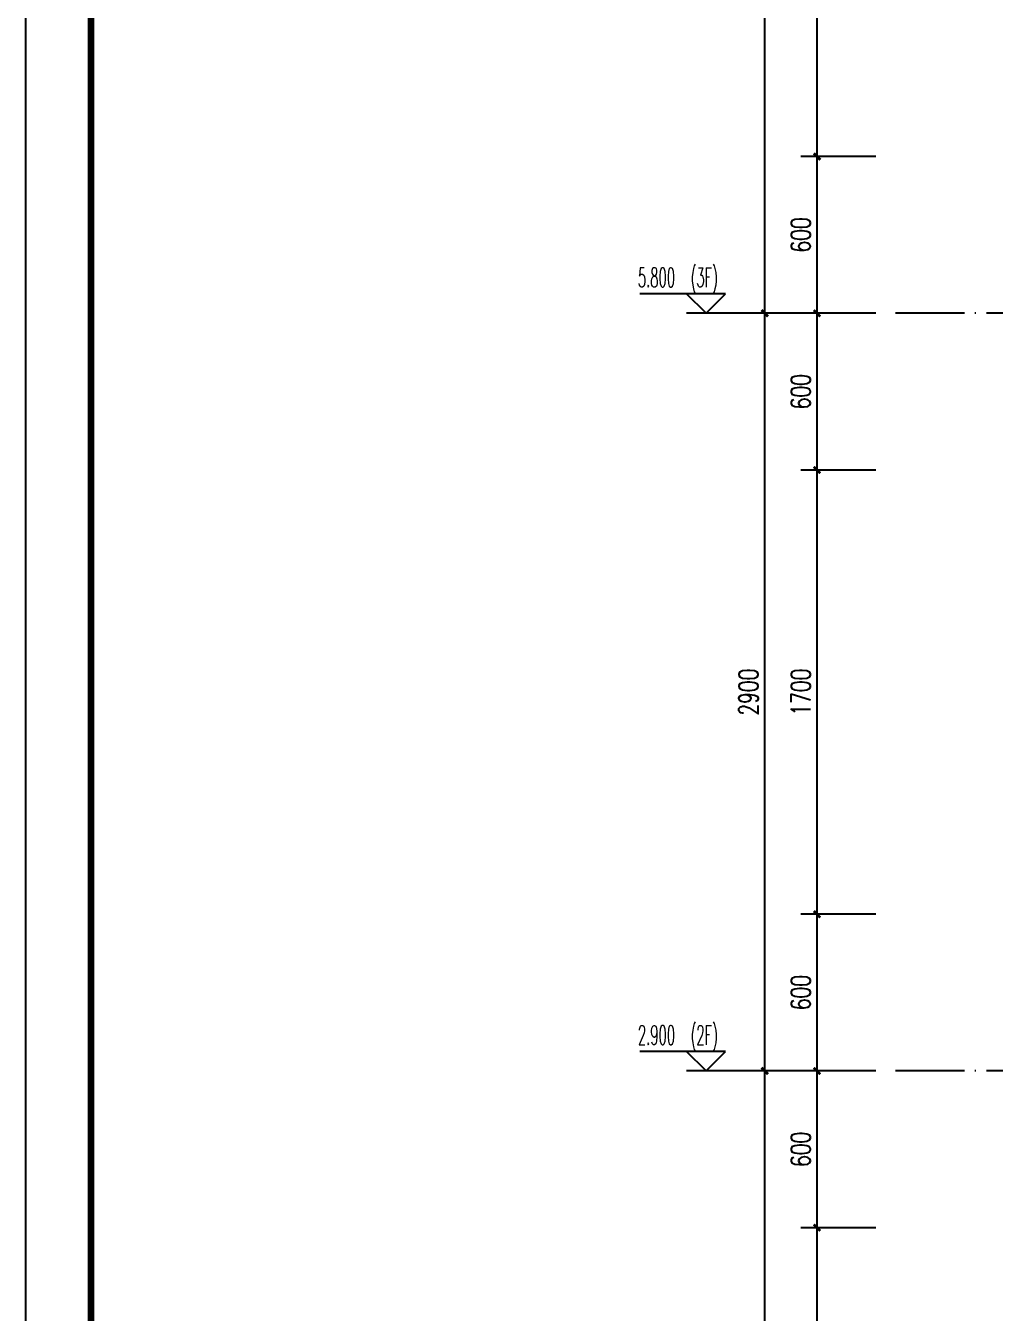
# Model space of a CAD drawing. Extents: x 393367 to 3005760, y 4998 to 826018.
# Drawn here: x 2828155 to 2831867, y 445615 to 450543 of the extents above; entities that cross this region are included whole.
import ezdxf

# ---------------------------------------------------------------- set-up
doc = ezdxf.new("R2010")
doc.units = 0
doc.header["$LTSCALE"] = 1000
doc.linetypes.add('DOTE', pattern=[2.42, 2, -0.2, 0.02, -0.2])
doc.layers.get('0').update_dxf_attribs({"linetype": 'CONTINUOUS'})
doc.layers.get('Defpoints').update_dxf_attribs({"linetype": 'CONTINUOUS'})
for name, color, linetype in [('DIM_ELEV', 3, 'CONTINUOUS'), ('DOTE', 8, 'DOTE'), ('PUB_DIM', 3, 'CONTINUOUS'), ('PUB_TEXT', 7, 'CONTINUOUS'), ('图框', 7, 'CONTINUOUS')]:
    doc.layers.add(name, color=color, linetype=linetype)
doc.layers.add('yichutu', color=7, linetype='CONTINUOUS', true_color=0xffffff, plot=False)
doc.styles.add('_TCH_DIM', font='simplex.shx', dxfattribs={"width": 0.65, "bigfont": 'gbcbig.shx'})
doc.styles.add('_TCH_DIM_T3', font='SIMPLEX', dxfattribs={"width": 0.705882, "bigfont": 'GBCBIG'})
doc.dimstyles.new('_TCH_ARCH&&25', dxfattribs={"dimtxt": 74.375, "dimasz": 25, "dimexe": 62.5, "dimexo": 75, "dimgap": 25, "dimtad": 1, "dimdec": 0, "dimzin": 0, "dimdsep": 46, "dimtxsty": '_TCH_DIM_T3', "dimblk": 'ARCHTICK', "dimcen": 0.09, "dimclrt": 7, "dimazin": 2, "dimtfac": 1, "dimtdec": 0, "dimtix": 1, "dimtmove": 2, "dimatfit": 3, "dimfxl": 1, "dimtolj": 1, "dimtzin": 0, "dimarcsym": 0})

# ---------------------------------------------------------------- blocks, each defined once
blk = doc.blocks.new('GFDDDDRG')
at = {"layer": '图框'}
blk.add_lwpolyline([(923309.8, -107437), (923309.8, -159999.5), (893609.8, -159999.5), (893609.8, -107437)], close=True, dxfattribs=at)
blk.add_lwpolyline([(923309.8, -107437), (923309.8, -159999.5), (893609.8, -159999.5), (893609.8, -107437)], close=True, dxfattribs=at)
at = {"layer": '图框', "const_width": 50}
blk.add_lwpolyline([(894109.8, -159499.5), (922809.8, -159499.5), (922809.8, -108687), (894109.8, -108687)], close=True, dxfattribs=at)
blk = doc.blocks.new('_ArchTick')
at = {"color": 0, "linetype": 'ByBlock', "const_width": 0.4}
blk.add_lwpolyline([(-0.5, -0.5), (0.5, 0.5)], dxfattribs=at)
blk = doc.blocks.new('*D1169')
at = {"layer": 'Defpoints', "color": 0, "transparency": 16777216}
for p in [(2831184.7, 445942.7), (2831484.7, 445942.7), (2831484.7, 444242.7)]:
    blk.add_point(p, dxfattribs=at)
at = {"layer": 'PUB_DIM', "color": 0, "lineweight": -2, "transparency": 16777216}
for p, q in [((2831409.7, 445942.7), (2831122.2, 445942.7)), ((2831184.7, 444242.7), (2831184.7, 445942.7)), ((2831409.7, 444242.7), (2831122.2, 444242.7))]:
    blk.add_line(p, q, dxfattribs=at)
at = {"layer": 'PUB_DIM', "color": 0, "lineweight": -2, "transparency": 16777216, "xscale": 25, "yscale": 25, "zscale": 25}
for p, rotation in [((2831184.7, 445942.7), 90), ((2831184.7, 444242.7), 270)]:
    blk.add_blockref('_ArchTick', p, dxfattribs=dict(at, rotation=rotation))
at = {"layer": 'PUB_DIM', "color": 7, "transparency": 16777216, "insert": (2831122.5, 445092.7), "char_height": 74.38, "attachment_point": 5, "rotation": 90, "style": '_TCH_DIM_T3'}
blk.add_mtext('\\A1;1700', dxfattribs=at)
blk = doc.blocks.new('*D1170')
at = {"layer": 'Defpoints', "color": 0, "transparency": 16777216}
for p in [(2831184.7, 446542.7), (2831484.7, 446542.7), (2831484.7, 445942.7)]:
    blk.add_point(p, dxfattribs=at)
at = {"layer": 'PUB_DIM', "color": 0, "lineweight": -2, "transparency": 16777216}
for p, q in [((2831409.7, 446542.7), (2831122.2, 446542.7)), ((2831184.7, 445942.7), (2831184.7, 446542.7)), ((2831409.7, 445942.7), (2831122.2, 445942.7))]:
    blk.add_line(p, q, dxfattribs=at)
at = {"layer": 'PUB_DIM', "color": 0, "lineweight": -2, "transparency": 16777216, "xscale": 25, "yscale": 25, "zscale": 25}
for p, rotation in [((2831184.7, 446542.7), 90), ((2831184.7, 445942.7), 270)]:
    blk.add_blockref('_ArchTick', p, dxfattribs=dict(at, rotation=rotation))
at = {"layer": 'PUB_DIM', "color": 7, "transparency": 16777216, "insert": (2831122.5, 446242.7), "char_height": 74.38, "attachment_point": 5, "rotation": 90, "style": '_TCH_DIM_T3'}
blk.add_mtext('\\A1;600', dxfattribs=at)
blk = doc.blocks.new('*D1171')
at = {"layer": 'Defpoints', "color": 0, "transparency": 16777216}
for p in [(2831184.7, 447142.7), (2831484.7, 447142.7), (2831484.7, 446542.7)]:
    blk.add_point(p, dxfattribs=at)
at = {"layer": 'PUB_DIM', "color": 0, "lineweight": -2, "transparency": 16777216}
for p, q in [((2831409.7, 447142.7), (2831122.2, 447142.7)), ((2831184.7, 446542.7), (2831184.7, 447142.7)), ((2831409.7, 446542.7), (2831122.2, 446542.7))]:
    blk.add_line(p, q, dxfattribs=at)
at = {"layer": 'PUB_DIM', "color": 0, "lineweight": -2, "transparency": 16777216, "xscale": 25, "yscale": 25, "zscale": 25}
for p, rotation in [((2831184.7, 447142.7), 90), ((2831184.7, 446542.7), 270)]:
    blk.add_blockref('_ArchTick', p, dxfattribs=dict(at, rotation=rotation))
at = {"layer": 'PUB_DIM', "color": 7, "transparency": 16777216, "insert": (2831122.5, 446842.7), "char_height": 74.38, "attachment_point": 5, "rotation": 90, "style": '_TCH_DIM_T3'}
blk.add_mtext('\\A1;600', dxfattribs=at)
blk = doc.blocks.new('*D1172')
at = {"layer": 'Defpoints', "color": 0, "transparency": 16777216}
for p in [(2831184.7, 448842.7), (2831484.7, 448842.7), (2831484.7, 447142.7)]:
    blk.add_point(p, dxfattribs=at)
at = {"layer": 'PUB_DIM', "color": 0, "lineweight": -2, "transparency": 16777216}
for p, q in [((2831409.7, 448842.7), (2831122.2, 448842.7)), ((2831184.7, 447142.7), (2831184.7, 448842.7)), ((2831409.7, 447142.7), (2831122.2, 447142.7))]:
    blk.add_line(p, q, dxfattribs=at)
at = {"layer": 'PUB_DIM', "color": 0, "lineweight": -2, "transparency": 16777216, "xscale": 25, "yscale": 25, "zscale": 25}
for p, rotation in [((2831184.7, 448842.7), 90), ((2831184.7, 447142.7), 270)]:
    blk.add_blockref('_ArchTick', p, dxfattribs=dict(at, rotation=rotation))
at = {"layer": 'PUB_DIM', "color": 7, "transparency": 16777216, "insert": (2831122.5, 447992.7), "char_height": 74.38, "attachment_point": 5, "rotation": 90, "style": '_TCH_DIM_T3'}
blk.add_mtext('\\A1;1700', dxfattribs=at)
blk = doc.blocks.new('*D1173')
at = {"layer": 'Defpoints', "color": 0, "transparency": 16777216}
for p in [(2831184.7, 449442.7), (2831484.7, 449442.7), (2831484.7, 448842.7)]:
    blk.add_point(p, dxfattribs=at)
at = {"layer": 'PUB_DIM', "color": 0, "lineweight": -2, "transparency": 16777216}
for p, q in [((2831409.7, 449442.7), (2831122.2, 449442.7)), ((2831184.7, 448842.7), (2831184.7, 449442.7)), ((2831409.7, 448842.7), (2831122.2, 448842.7))]:
    blk.add_line(p, q, dxfattribs=at)
at = {"layer": 'PUB_DIM', "color": 0, "lineweight": -2, "transparency": 16777216, "xscale": 25, "yscale": 25, "zscale": 25}
for p, rotation in [((2831184.7, 449442.7), 90), ((2831184.7, 448842.7), 270)]:
    blk.add_blockref('_ArchTick', p, dxfattribs=dict(at, rotation=rotation))
at = {"layer": 'PUB_DIM', "color": 7, "transparency": 16777216, "insert": (2831122.5, 449142.7), "char_height": 74.38, "attachment_point": 5, "rotation": 90, "style": '_TCH_DIM_T3'}
blk.add_mtext('\\A1;600', dxfattribs=at)
blk = doc.blocks.new('*D1174')
at = {"layer": 'Defpoints', "color": 0, "transparency": 16777216}
for p in [(2831184.7, 450042.7), (2831484.7, 450042.7), (2831484.7, 449442.7)]:
    blk.add_point(p, dxfattribs=at)
at = {"layer": 'PUB_DIM', "color": 0, "lineweight": -2, "transparency": 16777216}
for p, q in [((2831409.7, 450042.7), (2831122.2, 450042.7)), ((2831184.7, 449442.7), (2831184.7, 450042.7)), ((2831409.7, 449442.7), (2831122.2, 449442.7))]:
    blk.add_line(p, q, dxfattribs=at)
at = {"layer": 'PUB_DIM', "color": 0, "lineweight": -2, "transparency": 16777216, "xscale": 25, "yscale": 25, "zscale": 25}
for p, rotation in [((2831184.7, 450042.7), 90), ((2831184.7, 449442.7), 270)]:
    blk.add_blockref('_ArchTick', p, dxfattribs=dict(at, rotation=rotation))
at = {"layer": 'PUB_DIM', "color": 7, "transparency": 16777216, "insert": (2831122.5, 449742.7), "char_height": 74.38, "attachment_point": 5, "rotation": 90, "style": '_TCH_DIM_T3'}
blk.add_mtext('\\A1;600', dxfattribs=at)
blk = doc.blocks.new('*D1175')
at = {"layer": 'Defpoints', "color": 0, "transparency": 16777216}
for p in [(2831184.7, 451742.7), (2831484.7, 451742.7), (2831484.7, 450042.7)]:
    blk.add_point(p, dxfattribs=at)
at = {"layer": 'PUB_DIM', "color": 0, "lineweight": -2, "transparency": 16777216}
for p, q in [((2831409.7, 451742.7), (2831122.2, 451742.7)), ((2831184.7, 450042.7), (2831184.7, 451742.7)), ((2831409.7, 450042.7), (2831122.2, 450042.7))]:
    blk.add_line(p, q, dxfattribs=at)
at = {"layer": 'PUB_DIM', "color": 0, "lineweight": -2, "transparency": 16777216, "xscale": 25, "yscale": 25, "zscale": 25}
for p, rotation in [((2831184.7, 451742.7), 90), ((2831184.7, 450042.7), 270)]:
    blk.add_blockref('_ArchTick', p, dxfattribs=dict(at, rotation=rotation))
at = {"layer": 'PUB_DIM', "color": 7, "transparency": 16777216, "insert": (2831122.5, 450892.7), "char_height": 74.38, "attachment_point": 5, "rotation": 90, "style": '_TCH_DIM_T3'}
blk.add_mtext('\\A1;1700', dxfattribs=at)
blk = doc.blocks.new('*D1188')
at = {"layer": 'Defpoints', "color": 0, "transparency": 16777216}
for p in [(2830984.7, 446542.7), (2831484.7, 446542.7), (2831484.7, 443642.7)]:
    blk.add_point(p, dxfattribs=at)
at = {"layer": 'PUB_DIM', "color": 0, "lineweight": -2, "transparency": 16777216}
for p, q in [((2831409.7, 446542.7), (2830922.2, 446542.7)), ((2830984.7, 443642.7), (2830984.7, 446542.7)), ((2831409.7, 443642.7), (2830922.2, 443642.7))]:
    blk.add_line(p, q, dxfattribs=at)
at = {"layer": 'PUB_DIM', "color": 0, "lineweight": -2, "transparency": 16777216, "xscale": 25, "yscale": 25, "zscale": 25}
for p, rotation in [((2830984.7, 446542.7), 90), ((2830984.7, 443642.7), 270)]:
    blk.add_blockref('_ArchTick', p, dxfattribs=dict(at, rotation=rotation))
at = {"layer": 'PUB_DIM', "color": 7, "transparency": 16777216, "insert": (2830922.5, 445092.7), "char_height": 74.38, "attachment_point": 5, "rotation": 90, "style": '_TCH_DIM_T3'}
blk.add_mtext('\\A1;2900', dxfattribs=at)
blk = doc.blocks.new('*D1189')
at = {"layer": 'Defpoints', "color": 0, "transparency": 16777216}
for p in [(2830984.7, 449442.7), (2831484.7, 449442.7), (2831484.7, 446542.7)]:
    blk.add_point(p, dxfattribs=at)
at = {"layer": 'PUB_DIM', "color": 0, "lineweight": -2, "transparency": 16777216}
for p, q in [((2831409.7, 449442.7), (2830922.2, 449442.7)), ((2830984.7, 446542.7), (2830984.7, 449442.7)), ((2831409.7, 446542.7), (2830922.2, 446542.7))]:
    blk.add_line(p, q, dxfattribs=at)
at = {"layer": 'PUB_DIM', "color": 0, "lineweight": -2, "transparency": 16777216, "xscale": 25, "yscale": 25, "zscale": 25}
for p, rotation in [((2830984.7, 449442.7), 90), ((2830984.7, 446542.7), 270)]:
    blk.add_blockref('_ArchTick', p, dxfattribs=dict(at, rotation=rotation))
at = {"layer": 'PUB_DIM', "color": 7, "transparency": 16777216, "insert": (2830922.5, 447992.7), "char_height": 74.38, "attachment_point": 5, "rotation": 90, "style": '_TCH_DIM_T3'}
blk.add_mtext('\\A1;2900', dxfattribs=at)
blk = doc.blocks.new('*D1190')
at = {"layer": 'Defpoints', "color": 0, "transparency": 16777216}
for p in [(2830984.7, 452342.7), (2831484.7, 452342.7), (2831484.7, 449442.7)]:
    blk.add_point(p, dxfattribs=at)
at = {"layer": 'PUB_DIM', "color": 0, "lineweight": -2, "transparency": 16777216}
for p, q in [((2831409.7, 452342.7), (2830922.2, 452342.7)), ((2830984.7, 449442.7), (2830984.7, 452342.7)), ((2831409.7, 449442.7), (2830922.2, 449442.7))]:
    blk.add_line(p, q, dxfattribs=at)
at = {"layer": 'PUB_DIM', "color": 0, "lineweight": -2, "transparency": 16777216, "xscale": 25, "yscale": 25, "zscale": 25}
for p, rotation in [((2830984.7, 452342.7), 90), ((2830984.7, 449442.7), 270)]:
    blk.add_blockref('_ArchTick', p, dxfattribs=dict(at, rotation=rotation))
at = {"layer": 'PUB_DIM', "color": 7, "transparency": 16777216, "insert": (2830922.5, 450892.7), "char_height": 74.38, "attachment_point": 5, "rotation": 90, "style": '_TCH_DIM_T3'}
blk.add_mtext('\\A1;2900', dxfattribs=at)
blk = doc.blocks.new('yct-525-297-26250-14850-50-3002')
at = {"layer": 'yichutu', "color": 7, "true_color": 0xffffff}
blk.add_lwpolyline([(0, 0), (0, 14850), (26250, 14850), (26250, 0)], close=True, dxfattribs=at)

msp = doc.modelspace()

# ---------------------------------------------------------------- linework, layer by layer
at = {"layer": 'DIM_ELEV', "color": 1}
for p, q in [((2830834.65439, 449517.70355), (2830506.65439, 449517.70355)), ((2830759.65439, 449442.70355), (2830684.65439, 449517.70355)), ((2830759.65439, 449442.70355), (2830834.65439, 449517.70355)), ((2831184.65439, 449442.70355), (2830684.65439, 449442.70355))]:
    msp.add_line(p, q, dxfattribs=at)
at = {"layer": 'DIM_ELEV'}
for p, q in [((2830834.65439, 446617.70355), (2830506.65439, 446617.70355)), ((2830759.65439, 446542.70355), (2830684.65439, 446617.70355)), ((2830759.65439, 446542.70355), (2830834.65439, 446617.70355)), ((2831184.65439, 446542.70355), (2830684.65439, 446542.70355))]:
    msp.add_line(p, q, dxfattribs=at)
at = {"layer": 'DOTE', "linetype": 'DOTE', "ltscale": 0.2}
for p, q in [((2834653.37347, 449442.70355), (2831484.65439, 449442.70355)), ((2834653.37347, 446542.70355), (2831484.65439, 446542.70355))]:
    msp.add_line(p, q, dxfattribs=at)

# ---------------------------------------------------------------- block references
at = {"xscale": 0.5, "yscale": 0.5, "zscale": 0.5}
msp.add_blockref('GFDDDDRG', (2381349.86148, 518369.20917), dxfattribs=at)
at = {"layer": 'yichutu', "rotation": 270}
msp.add_blockref('yct-525-297-26250-14850-50-3002', (2828154.75106, 464650.72831), dxfattribs=at)

# ---------------------------------------------------------------- texts
at = {"layer": 'PUB_TEXT', "color": 1, "style": '_TCH_DIM', "width": 0.494118}
for s, p in [('(3F)', (2830700.70439, 449542.72855)), ('5.800', (2830499.15439, 449542.72855))]:
    msp.add_text(s, height=74.375, dxfattribs=at).set_placement(p)
at = {"layer": 'PUB_TEXT', "style": '_TCH_DIM', "width": 0.494118}
for s, p in [('2.900', (2830499.15439, 446642.72855)), ('(2F)', (2830700.70439, 446642.72855))]:
    msp.add_text(s, height=74.375, dxfattribs=at).set_placement(p)

# ---------------------------------------------------------------- dimensions: what is measured, and where the dimension line sits
at = {"layer": 'PUB_DIM'}
for p1, p2, distance, picture, middle in [((2831484.65439, 449442.70355), (2831484.65439, 452342.70355), 500, '*D1190', (2830922.46689, 450892.70355)), ((2831484.65439, 450042.70355), (2831484.65439, 451742.70355), 300, '*D1175', (2831122.46689, 450892.70355)), ((2831484.65439, 449442.70355), (2831484.65439, 450042.70355), 300, '*D1174', (2831122.46689, 449742.70355)), ((2831484.65439, 446542.70355), (2831484.65439, 449442.70355), 500, '*D1189', (2830922.46689, 447992.70355)), ((2831484.65439, 448842.70355), (2831484.65439, 449442.70355), 300, '*D1173', (2831122.46689, 449142.70355)), ((2831484.65439, 447142.70355), (2831484.65439, 448842.70355), 300, '*D1172', (2831122.46689, 447992.70355)), ((2831484.65439, 446542.70355), (2831484.65439, 447142.70355), 300, '*D1171', (2831122.46689, 446842.70355)), ((2831484.65439, 443642.70355), (2831484.65439, 446542.70355), 500, '*D1188', (2830922.46689, 445092.70355)), ((2831484.65439, 445942.70355), (2831484.65439, 446542.70355), 300, '*D1170', (2831122.46689, 446242.70355)), ((2831484.65439, 444242.70355), (2831484.65439, 445942.70355), 300, '*D1169', (2831122.46689, 445092.70355))]:
    dim = msp.add_aligned_dim(p1=p1, p2=p2, distance=distance, dimstyle='_TCH_ARCH&&25', dxfattribs=at)
    dim.commit()
    dim.dimension.update_dxf_attribs({"geometry": picture, "text_midpoint": middle})

doc.saveas('drawing.dxf')
